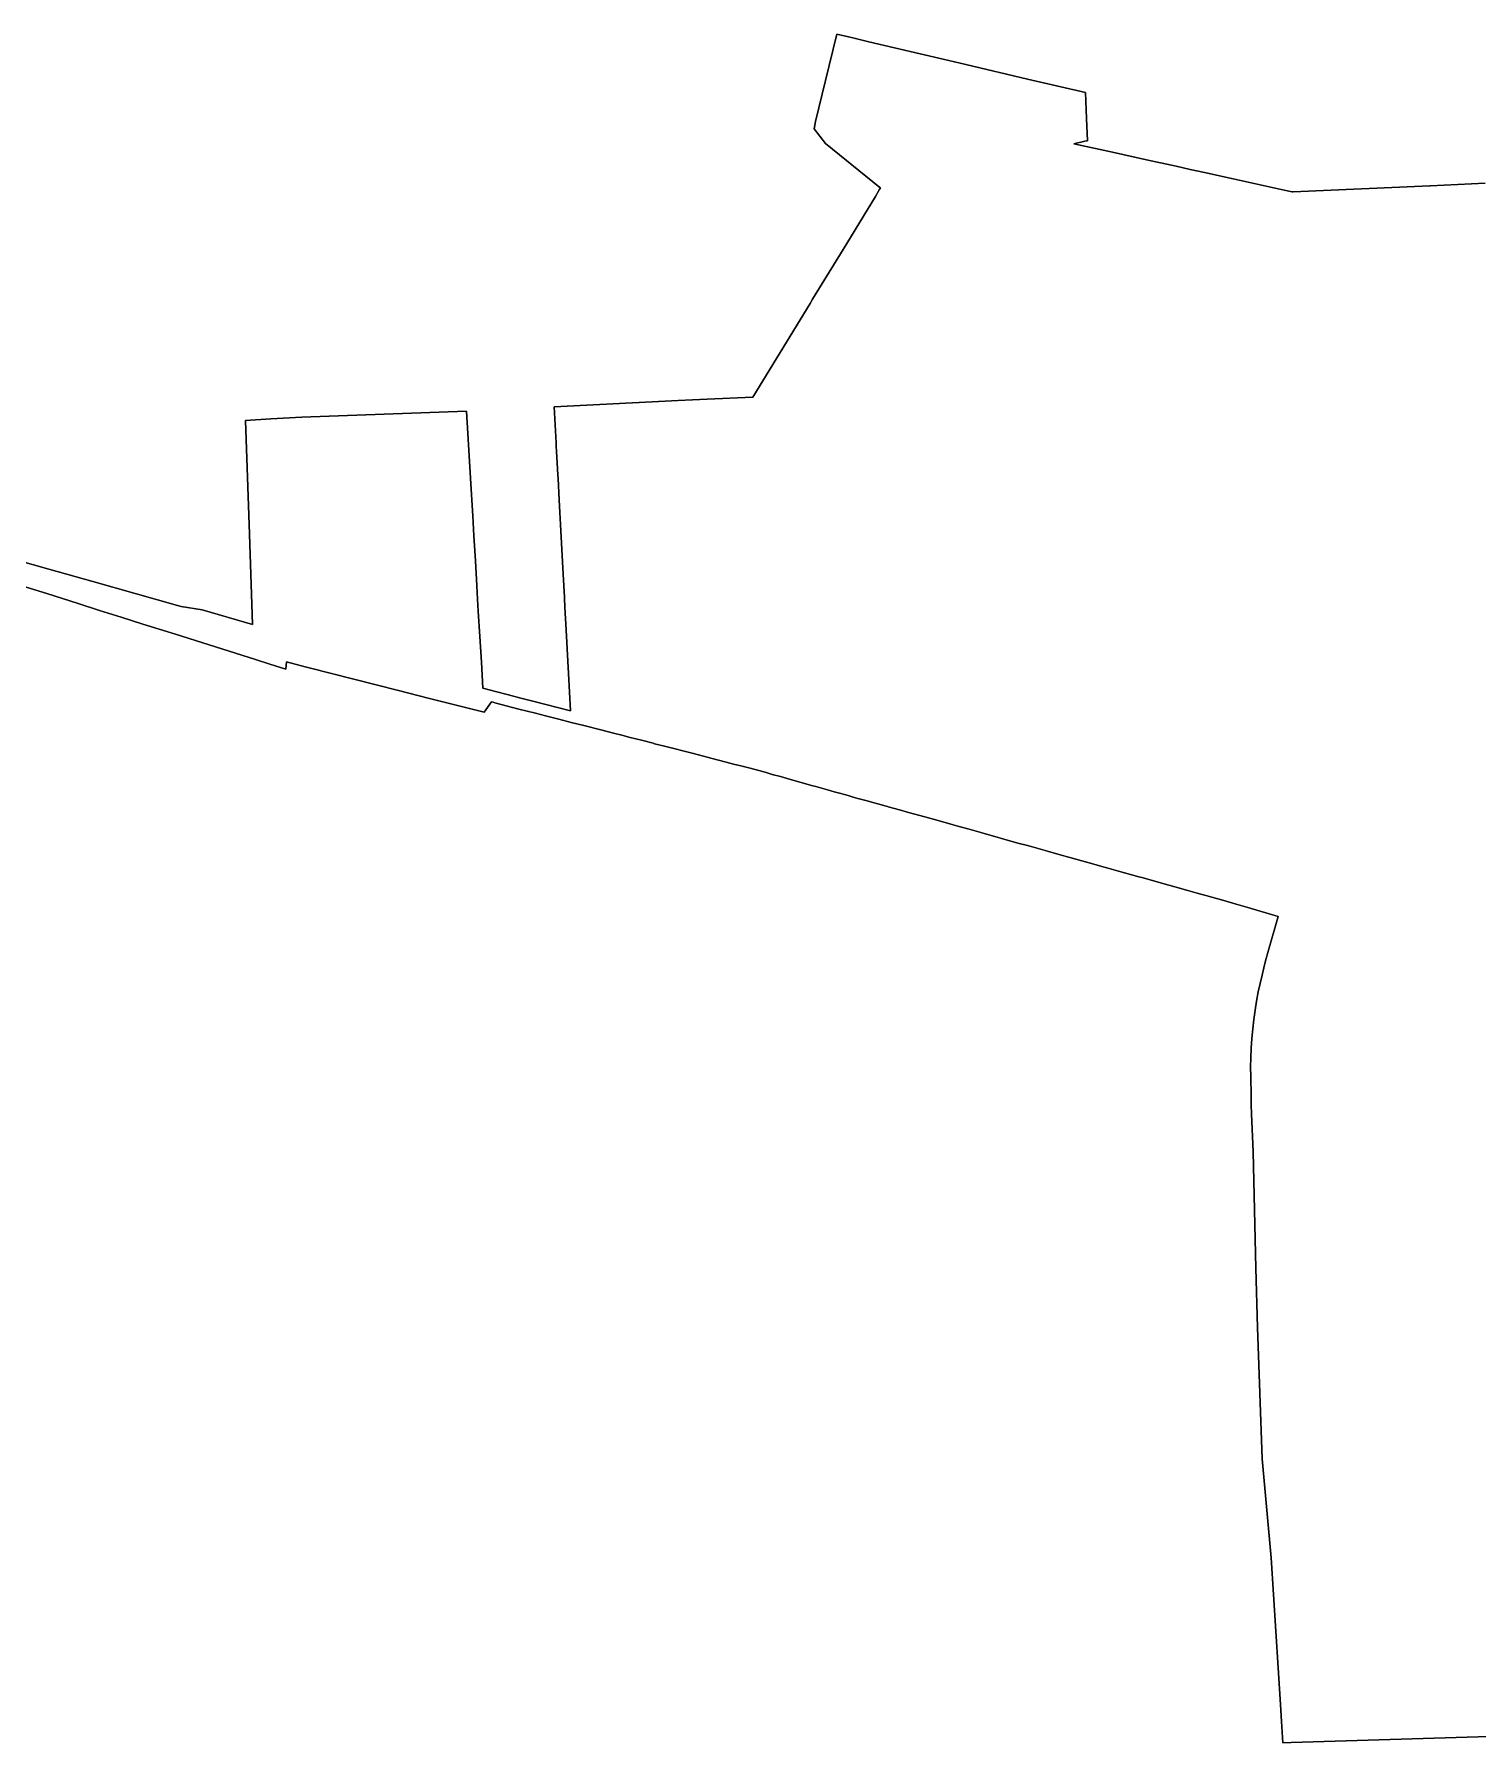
# Model space of a CAD drawing. Header units: inches. Extents: x 1341578 to 1502124, y 557203 to 748561.
# Drawn here: x 1461680 to 1465511, y 624238 to 628771 of the extents above; entities that cross this region are included whole.
import ezdxf

# ---------------------------------------------------------------- set-up
doc = ezdxf.new("R2010")
doc.units = ezdxf.units.IN
doc.header["$MEASUREMENT"] = 0
doc.layers.add('Zipcode', color=7, linetype='Continuous')

msp = doc.modelspace()

# ---------------------------------------------------------------- linework, layer by layer
at = {"layer": 'Zipcode'}
for points in [[(1461630.5, 627376.8), (1461718.3, 627352), (1461835.5, 627318.9), (1462059.5, 627255.7), (1462069.6, 627252.8), (1462125.3, 627244.2), (1462259.2, 627205.5), (1462251, 627445.1), (1462240.8, 627746.5), (1462307.4, 627750.5), (1462389.5, 627755.4), (1462826.9, 627771.5), (1462837.5, 627593.7), (1462842.6, 627507), (1462843.4, 627493.1), (1462846.5, 627440.8), (1462850.4, 627374.3), (1462854.4, 627307.5), (1462856.4, 627272.4), (1462858.3, 627240.4), (1462862.3, 627173), (1462866.3, 627105.3), (1462870.4, 627036.4), (1462903.6, 627027.7), (1462938.6, 627018.6), (1462971.5, 627010), (1463006.3, 627001), (1463102.7, 626975.9), (1463097.4, 627074.9), (1463095.7, 627107.9), (1463093.9, 627140.8), (1463090.4, 627206.7), (1463089, 627234.1), (1463086.9, 627272.7), (1463086.7, 627277.2), (1463083.4, 627338.6), (1463079.9, 627404.5), (1463076.4, 627470.4), (1463074.7, 627502.5), (1463072.9, 627536.3), (1463069.9, 627592.5), (1463069.4, 627602.2), (1463066.1, 627664.1), (1463065.3, 627678.3), (1463064.9, 627686.8), (1463059.8, 627783), (1463388.3, 627799.1), (1463426.8, 627801), (1463465.4, 627802.9), (1463587.1, 627808.5), (1463738.8, 628057.2), (1463745.3, 628067.9), (1463826.1, 628200.3), (1463912, 628341.1), (1463922.4, 628358.3), (1463925.5, 628363.3), (1463923.6, 628364.9), (1463779.3, 628481.4), (1463749.2, 628520.4), (1463753.5, 628539.6), (1463780, 628648.8), (1463809.6, 628771.4), (1463852, 628761.5), (1463894.5, 628751.5), (1464030.9, 628719.4), (1464091.5, 628705.2), (1464152.1, 628690.9), (1464316.1, 628652.4), (1464469.6, 628616.3), (1464472.3, 628547.7), (1464474.7, 628488.8), (1464468.3, 628487.4), (1464438.7, 628480.7), (1464541.2, 628458.1), (1464631.4, 628438.2), (1464710.3, 628420.9), (1464747.8, 628412.6), (1464785.3, 628404.3), (1464861.6, 628387.5), (1464996.5, 628357.8), (1465018, 628353), (1465021, 628353.2), (1465383.2, 628369.3), (1465384.4, 628369.3), (1465385.5, 628369.4), (1465530.4, 628375.8)], [(1465530.4, 628375.8), (1465385.5, 628369.4), (1465384.4, 628369.3), (1465383.2, 628369.3), (1465021, 628353.2), (1465018, 628353), (1464996.5, 628357.8), (1464861.6, 628387.5), (1464785.3, 628404.3), (1464747.8, 628412.6), (1464710.3, 628420.9), (1464631.4, 628438.2), (1464541.2, 628458.1), (1464438.7, 628480.7), (1464468.3, 628487.4), (1464474.7, 628488.8), (1464472.3, 628547.7), (1464469.6, 628616.3), (1464316.1, 628652.4), (1464152.1, 628690.9), (1464091.5, 628705.2), (1464030.9, 628719.4), (1463894.5, 628751.5), (1463852, 628761.5), (1463809.6, 628771.4), (1463780, 628648.8), (1463753.5, 628539.6), (1463749.2, 628520.4), (1463779.3, 628481.4), (1463923.6, 628364.9), (1463925.5, 628363.3), (1463922.4, 628358.3), (1463912, 628341.1), (1463826.1, 628200.3), (1463745.3, 628067.9), (1463738.8, 628057.2), (1463587.1, 627808.5), (1463465.4, 627802.9), (1463426.8, 627801), (1463388.3, 627799.1), (1463059.8, 627783), (1463064.9, 627686.8), (1463065.3, 627678.3), (1463066.1, 627664.1), (1463069.4, 627602.2), (1463069.9, 627592.5), (1463072.9, 627536.3), (1463074.7, 627502.5), (1463076.4, 627470.4), (1463079.9, 627404.5), (1463083.4, 627338.6), (1463086.7, 627277.2), (1463086.9, 627272.7), (1463089, 627234.1), (1463090.4, 627206.7), (1463093.9, 627140.8), (1463095.7, 627107.9), (1463097.4, 627074.9), (1463102.7, 626975.9), (1463006.3, 627001), (1462971.5, 627010), (1462938.6, 627018.6), (1462903.6, 627027.7), (1462870.4, 627036.4), (1462866.3, 627105.3), (1462862.3, 627173), (1462858.3, 627240.4), (1462856.4, 627272.4), (1462854.4, 627307.5), (1462850.4, 627374.3), (1462846.5, 627440.8), (1462843.4, 627493.1), (1462842.6, 627507), (1462837.5, 627593.7), (1462826.9, 627771.5), (1462389.5, 627755.4), (1462307.4, 627750.5), (1462240.8, 627746.5), (1462251, 627445.1), (1462259.2, 627205.5), (1462125.3, 627244.2), (1462069.6, 627252.8), (1462059.5, 627255.7), (1461835.5, 627318.9), (1461718.3, 627352), (1461630.5, 627376.8)], [(1465658, 624258.5), (1465015.4, 624238.5), (1464993.2, 624237.8), (1464989.6, 624294.4), (1464986.8, 624339.8), (1464962.2, 624728.5), (1464938.5, 624991.2), (1464925.7, 625339.7), (1464922, 625497.1), (1464914.6, 625805.9), (1464910, 625906.7), (1464909.5, 625930), (1464909, 625953.3), (1464908.1, 626006.8), (1464907.9, 626030.5), (1464908.1, 626055.3), (1464909.1, 626080.8), (1464911.1, 626106.8), (1464913.7, 626132.1), (1464916.6, 626156.9), (1464919.7, 626181.7), (1464923.5, 626205.8), (1464927.9, 626230.2), (1464933, 626252.8), (1464938.2, 626275), (1464942.7, 626293.9), (1464947.4, 626312.7), (1464955, 626341.1), (1464980.7, 626430.1), (1464900.2, 626454.5), (1464869.4, 626463.4), (1464836.6, 626472.6), (1464789, 626486), (1464766.3, 626492.3), (1464741.2, 626499.2), (1464707, 626508.7), (1464691, 626513.4), (1464656.1, 626523.5), (1464622.3, 626532.7), (1464611.2, 626535.7), (1464557.5, 626550.9), (1464532.3, 626558), (1464507.1, 626565.1), (1464491.9, 626569.2), (1464427.7, 626586.8), (1464402.8, 626594), (1464368.6, 626604), (1464325.1, 626615.7), (1464315.5, 626618.3), (1464290.1, 626625.2), (1464191.8, 626653.1), (1464179.9, 626656.4), (1464161, 626661.7), (1464130.5, 626670.2), (1464118.8, 626673.5), (1464085.2, 626683.1), (1464043.6, 626694.4), (1464000, 626706.6), (1463976.4, 626713), (1463946.4, 626721.5), (1463943.9, 626722.2), (1463940.6, 626723.1), (1463918.4, 626729.2), (1463905.6, 626732.8), (1463890.2, 626737.2), (1463876.2, 626741), (1463865.9, 626743.8), (1463853.5, 626747.3), (1463842.7, 626750.4), (1463833.9, 626752.8), (1463813.7, 626758.3), (1463802.9, 626761.4), (1463784.7, 626766.7), (1463760.6, 626773.2), (1463753.7, 626775), (1463745.8, 626777.3), (1463730.1, 626781.7), (1463708.7, 626787.6), (1463686.5, 626793.7), (1463659.9, 626801.4), (1463638.5, 626807.2), (1463619.2, 626812.9), (1463576.4, 626824.5), (1463555.1, 626829.9), (1463535.6, 626834.9), (1463515.9, 626839.9), (1463492.1, 626846.2), (1463429.2, 626862.4), (1463352.2, 626882.1), (1463325.5, 626888.9), (1463322, 626889.8), (1463291, 626897.8), (1463261.2, 626905.1), (1463238.9, 626911.2), (1463217.4, 626916.6), (1463183.4, 626925.4), (1463138.1, 626936.8), (1463104.3, 626945.5), (1463071.6, 626954), (1463037, 626962.9), (1463009.7, 626969.8), (1462965.7, 626980.8), (1462902.3, 626997.4), (1462897.4, 626998.7), (1462893.3, 626999.7), (1462874.1, 626972.1), (1462725.4, 627010), (1462646.4, 627030.1), (1462409.2, 627090.2), (1462398.8, 627093.1), (1462349.1, 627105.7), (1462347.3, 627086.4), (1462305.3, 627099.7), (1462266.8, 627111.9), (1462054.3, 627179.1), (1461967.7, 627206.4), (1461910.5, 627224.5), (1461853.3, 627242.6), (1461796, 627260.7), (1461713.1, 627287), (1461612.7, 627318.7)], [(1461612.7, 627318.7), (1461713.1, 627287), (1461796, 627260.7), (1461853.3, 627242.6), (1461910.5, 627224.5), (1461967.7, 627206.4), (1462054.3, 627179.1), (1462266.8, 627111.9), (1462305.3, 627099.7), (1462347.3, 627086.4), (1462349.1, 627105.7), (1462398.8, 627093.1), (1462409.2, 627090.2), (1462646.4, 627030.1), (1462725.4, 627010), (1462874.1, 626972.1), (1462893.3, 626999.7), (1462897.4, 626998.7), (1462902.3, 626997.4), (1462965.7, 626980.8), (1463009.7, 626969.8), (1463037, 626962.9), (1463071.6, 626954), (1463104.3, 626945.5), (1463138.1, 626936.8), (1463183.4, 626925.4), (1463217.4, 626916.6), (1463238.9, 626911.2), (1463261.2, 626905.1), (1463291, 626897.8), (1463322, 626889.8), (1463325.5, 626888.9), (1463352.2, 626882.1), (1463429.2, 626862.4), (1463492.1, 626846.2), (1463515.9, 626839.9), (1463535.6, 626834.9), (1463555.1, 626829.9), (1463576.4, 626824.5), (1463619.2, 626812.9), (1463638.5, 626807.2), (1463659.9, 626801.4), (1463686.5, 626793.7), (1463708.7, 626787.6), (1463730.1, 626781.7), (1463745.8, 626777.3), (1463753.7, 626775), (1463760.6, 626773.2), (1463784.7, 626766.7), (1463802.9, 626761.4), (1463813.7, 626758.3), (1463833.9, 626752.8), (1463842.7, 626750.4), (1463853.5, 626747.3), (1463865.9, 626743.8), (1463876.2, 626741), (1463890.2, 626737.2), (1463905.6, 626732.8), (1463918.4, 626729.2), (1463940.6, 626723.1), (1463943.9, 626722.2), (1463946.4, 626721.5), (1463976.4, 626713), (1464000, 626706.6), (1464043.6, 626694.4), (1464085.2, 626683.1), (1464118.8, 626673.5), (1464130.5, 626670.2), (1464161, 626661.7), (1464179.9, 626656.4), (1464191.8, 626653.1), (1464290.1, 626625.2), (1464315.5, 626618.3), (1464325.1, 626615.7), (1464368.6, 626604), (1464402.8, 626594), (1464427.7, 626586.8), (1464491.9, 626569.2), (1464507.1, 626565.1), (1464532.3, 626558), (1464557.5, 626550.9), (1464611.2, 626535.7), (1464622.3, 626532.7), (1464656.1, 626523.5), (1464691, 626513.4), (1464707, 626508.7), (1464741.2, 626499.2), (1464766.3, 626492.3), (1464789, 626486), (1464836.6, 626472.6), (1464869.4, 626463.4), (1464900.2, 626454.5), (1464980.7, 626430.1), (1464955, 626341.1), (1464947.4, 626312.7), (1464942.7, 626293.9), (1464938.2, 626275), (1464933, 626252.8), (1464927.9, 626230.2), (1464923.5, 626205.8), (1464919.7, 626181.7), (1464916.6, 626156.9), (1464913.7, 626132.1), (1464911.1, 626106.8), (1464909.1, 626080.8), (1464908.1, 626055.3), (1464907.9, 626030.5), (1464908.1, 626006.8), (1464909, 625953.3), (1464909.5, 625930), (1464910, 625906.7), (1464914.6, 625805.9), (1464922, 625497.1), (1464925.7, 625339.7), (1464938.5, 624991.2), (1464962.2, 624728.5), (1464986.8, 624339.8), (1464989.6, 624294.4), (1464993.2, 624237.8), (1465015.4, 624238.5), (1465658, 624258.5)]]:
    msp.add_lwpolyline(points, dxfattribs=at)

doc.saveas('drawing.dxf')
